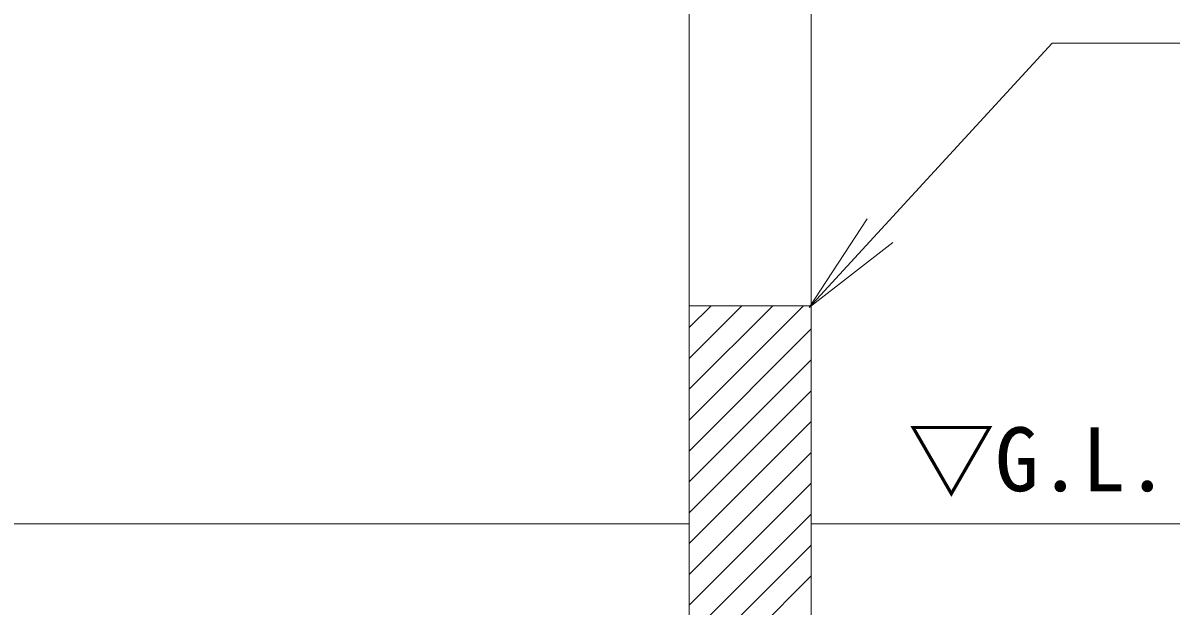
# Model space of a CAD drawing. Units: millimetres at full size, sheet at 1:40; details may follow other scales. Extents: x 0 to 16800, y 0 to 11880.
# Drawn here: x 3300 to 4616, y 3974 to 4642 of the extents above; entities that cross this region are included whole.
import ezdxf
from ezdxf.enums import TextEntityAlignment as Align

# ---------------------------------------------------------------- set-up
doc = ezdxf.new("R2010")
doc.units = ezdxf.units.MM
doc.header["$LTSCALE"] = 40
for name, color, linetype, lineweight in [('D-STR', 1, 'Continuous', 13), ('D-STR-HTXT', 7, 'Continuous', 13), ('D-STR-TXT', 7, 'Continuous', 13)]:
    doc.layers.add(name, color=color, linetype=linetype, lineweight=lineweight)
doc.styles.add('ＭＳ ゴシック', font='')
doc.styles.get('ＭＳ ゴシック').set_extended_font_data('MS Gothic')

# ---------------------------------------------------------------- blocks, each defined once
blk = doc.blocks.new('open_arrow')
at = {"color": 0, "linetype": 'Continuous', "lineweight": -2}
blk.add_lwpolyline([(7.5, 1.25), (0, 0), (7.5, -1.25)], dxfattribs=at)

msp = doc.modelspace()

# ---------------------------------------------------------------- linework, layer by layer
at = {"layer": 'D-STR'}
for p, q in [((4203.55, 7635.66), (4203.55, 3903.66)), ((4063.75, 3903.66), (4063.75, 7077.19)), ((4063.75, 4292.57), (4088.84, 4317.66)), ((4063.75, 4257.22), (4124.19, 4317.66)), ((4063.75, 4221.86), (4159.55, 4317.66)), ((4063.75, 4186.51), (4194.9, 4317.66)), ((4063.75, 4317.66), (4203.55, 4317.66)), ((4063.75, 4151.15), (4203.55, 4290.95)), ((4063.75, 4115.8), (4203.55, 4255.6)), ((4063.75, 4080.44), (4203.55, 4220.24)), ((4063.75, 4045.09), (4203.55, 4184.89)), ((4063.75, 4009.73), (4203.55, 4149.53)), ((4063.75, 3974.38), (4203.55, 4114.18)), ((4075.11, 3950.38), (4203.55, 4078.82)), ((4063.75, 4067.66), (1722.86, 4067.66)), ((4203.55, 4067.66), (4694.82, 4067.66)), ((4092.87, 3932.79), (4203.55, 4043.46)), ((4110.64, 3915.2), (4203.55, 4008.11))]:
    msp.add_line(p, q, dxfattribs=at)
at = {"layer": 'D-STR-HTXT'}
msp.add_lwpolyline([(4201.19, 4315.41), (4479.73, 4618.43), (4599.73, 4618.43), (5489.58, 4618.43)], dxfattribs=at)

# ---------------------------------------------------------------- block references
at = {"layer": 'D-STR-HTXT', "xscale": 16, "yscale": 16, "rotation": 47.4}
msp.add_blockref('open_arrow', (4201.19, 4315.41), dxfattribs=at)

# ---------------------------------------------------------------- texts
at = {"layer": 'D-STR-TXT', "style": 'ＭＳ ゴシック'}
msp.add_text('▽G.L.', height=73.31, dxfattribs=at).set_placement((4314.13, 4178.44), align=Align.TOP_LEFT)

doc.saveas('drawing.dxf')
